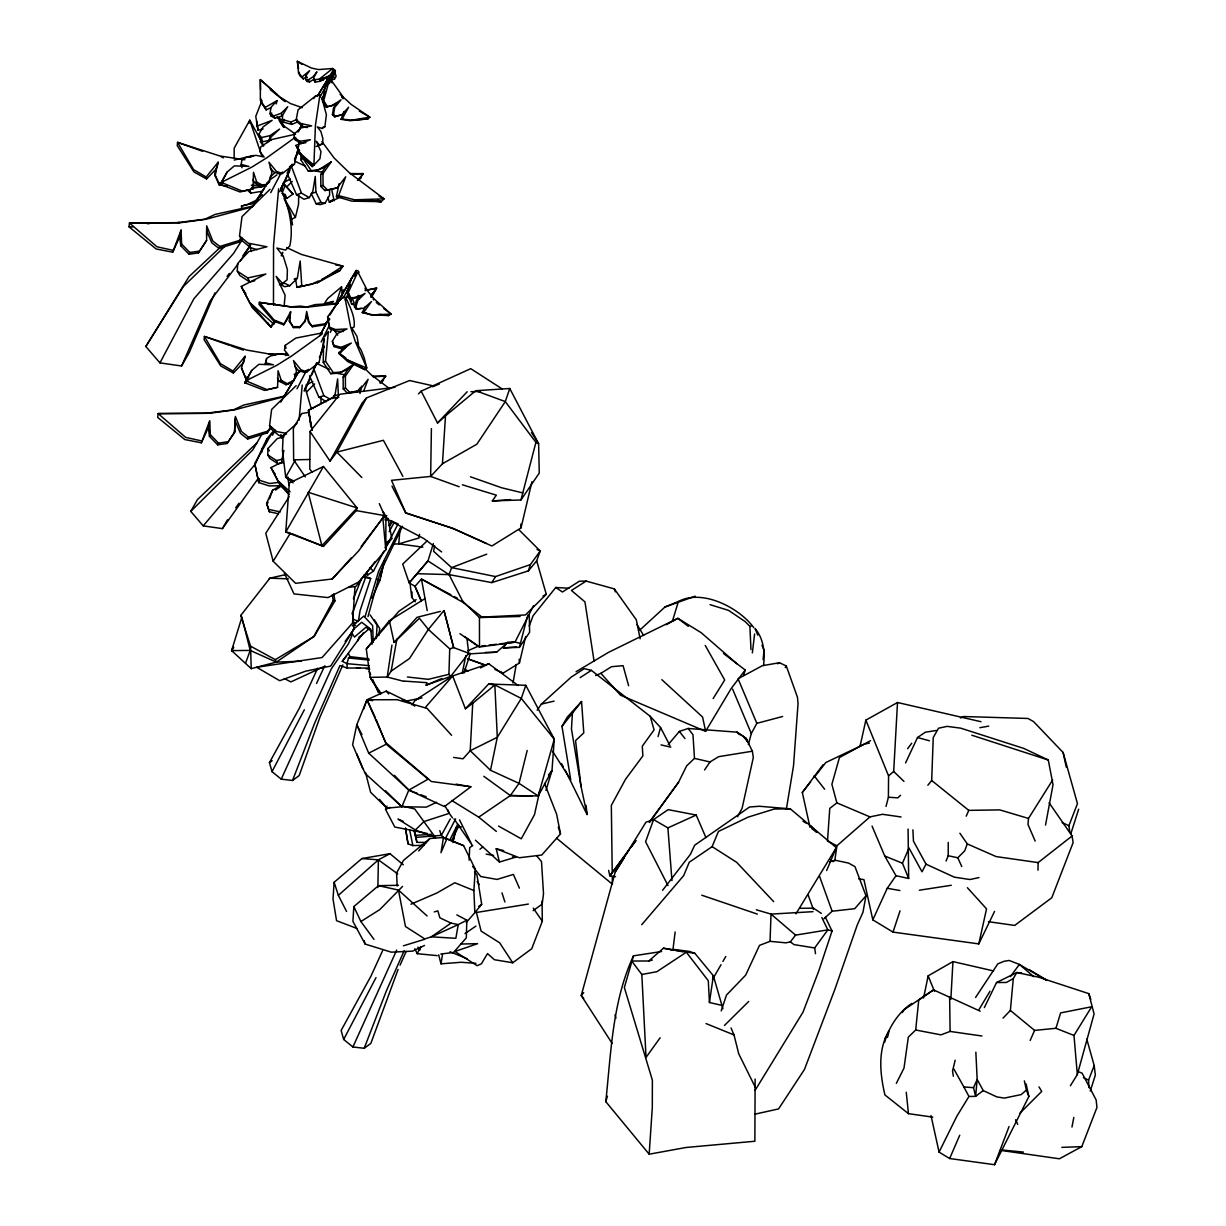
<?xml version="1.0" encoding="UTF-8"?>
<svg xmlns="http://www.w3.org/2000/svg" width="1226" height="1226" viewBox="0 0 1226 1226"><rect width="100%" height="100%" fill="white"/><g stroke="black" fill="none" stroke-linecap="round" stroke-linejoin="round"><path stroke-width="1.5" d="M234.166 158.353L234.181 148.162L249.797 120.179L263.774 145.695M278.287 513.74L269.352 511.778L266.624 503.181L272.616 490.216L282.011 484.822M281.903 191.471L281.903 185.724M269.352 511.778L266.624 503.181M284.371 573.14L293.995 593.905L328.016 597.598L358.666 582.028L385.792 549.815L385.929 518.108M946.074 861.05L948.204 855.733L948.25 842.415M180.774 245.752L181.632 244.051L181.065 230.09L179.686 236.97L180.774 245.752L189.003 254.257L198.413 252.878L206.612 240.388L206.673 225.845L212.772 240.909L219.776 246.487L239.392 240.449L241.277 237.507M209.401 422.403L208.359 427.567L209.447 436.349L217.692 444.854L227.086 443.475L234.457 432.655L235.361 416.442L241.461 431.506L248.449 437.084L268.065 431.031L270.915 426.617M395.048 387.278L339.909 394.236L310.055 431.521L309.795 469.206L312.155 472.133M886.03 806.432L888.406 797.237L888.559 775.889L865.862 720.122L897.509 702.513L980.984 721.716M872.069 826.109L884.758 856.024L895.991 875.732L908.665 878.475L908.083 829.037M298.684 195.057L298.546 204.328L295.42 217.416L290.593 219.669M320.997 403.139L321.074 397.561M431.399 428.625L430.648 476.439L459.183 486.753M755.124 1079.003L754.864 1141.253L686.1 1147.475L649.167 1154.202L605.782 1101.638C611.1 1052.398 612.31 1001.627 633.474 955.851L661.565 951.514M377.869 887.563L378.39 859.84L389.991 853.694L403.308 864.805M1037.978 870.199L1038.131 862.598L1072.091 835.979L1049.073 802.754M295.205 134.262L271.298 139.641L260.709 146.936L259.881 151.641L264.126 157.005L255.989 155.319L246.074 157.48L241.813 160.116L241.231 164.437L248.863 166.399L234.35 165.893L227.147 172.008L220.282 184.375L240.02 191.976L253.031 188.911L253.491 172.314L256.724 182.046L263.667 185.754L269.383 182.168L271.927 172.498L268.938 162.184L276.371 171.349L282.378 173.51L294.455 164.131L299.481 142.185M322.346 332.89L295.864 338.07L285.26 345.364L284.447 350.054L288.692 355.417L280.555 353.747L270.639 355.908L266.379 358.528L265.797 362.85L273.413 364.812L258.901 364.321L251.698 370.421L244.832 382.788L264.586 390.389L277.582 387.324L278.057 370.727L281.275 380.458L288.233 384.167L293.949 380.581L296.477 370.911L293.489 360.597L300.937 369.762L306.929 371.922L319.005 362.544L324.384 338.943M456.823 914.887L466.845 920.174L466.309 937.844L453.467 952.525L440.778 953.997M466.968 638.424L468.715 653.243L450.662 676.415L448.915 674.331L449.727 648.845L428.349 629.428L419.384 618.272L394.098 642.455L389.362 620.724L425.039 598.595M763.553 665.473C765.101 652.646 763.706 638.731 755.063 628.509L757.821 635.191M927.867 785.253L931.683 780.487L933.247 737.5L938.564 728.198L947.162 726.374L960.74 728.167L1023.863 748.442L1048.276 760.013L1053.027 784.717L1045.517 825.129M721.195 1010.944L726.497 995.037L745.653 975.16L759.492 945.384L770.035 941.338L771.031 914.106L756.304 909.784M329.717 319.342L324.691 324.783L312.308 326.76L308.6 322.515L306.837 315.021L305.029 321.488L299.42 327.618L293.535 327.603L289.382 321.457L290.623 311.711L283.696 324.783L273.796 321.197L259.054 304.477L259.36 302.362L291.098 306.837L300.385 306.102L306.73 306.99L315.327 304.569L338.391 303.251M254.855 280.723L249.752 281.995L239.79 275.421L237.308 271.145L237.614 263.544L248.755 251.575L266.977 246.763L248.219 243.177L239.514 236.02L242.012 216.604L270.072 189.294M283.39 462.57L278.087 463.888L269.797 458.417L267.728 454.861L267.973 448.532L277.26 438.571L284.003 436.793M297.136 423.108L283.114 435.644L282.47 450.693L285.719 477.159L293.106 482.86M339.158 183.624L336.414 196.574L338.621 195.624L345.717 176.789L337.104 187.93L324.89 190.536L320.844 186.398L320.737 174.552L322.974 173.617L331.127 161.97L325.472 166.705L316.599 170.613L308.354 171.211L300.845 159.778L301.09 154.093M363.601 391.293L368.122 379.309L359.494 390.45L357.318 391.508L347.295 393.04L343.234 388.903L343.142 377.056L345.38 376.121L353.517 364.49L347.862 369.21L338.989 373.133L330.759 373.715L323.235 362.298L323.679 337.932M469.114 860.162L469.696 847.564L472.792 845.633M884.605 1042.253C888.819 1027.419 898.505 1012.078 911.761 1003.481M545.968 790.418L551.991 770.51L554.275 739.186L521.28 698.437L494.86 684.936L472.73 703.264L470.217 750.726L463.045 758.802L453.62 757.423M376.336 638.501L377.056 625.137L370.129 614.916M888.559 775.889L893.693 771.445L897.509 702.513M950.855 999.359L952.939 961.598L993.581 970.946M398.465 885.295L378.512 885.662L353.824 906.581L352.919 921.37L365.118 944.066L391.247 952.158L412.687 951.131L424.518 945.445M466.248 922.519L474.845 912.68L473.895 890.536L475.244 869.035L463.612 845.633L443.444 837.511L429.943 838.492L403.477 860.407L396.565 872.989L397.163 886.015M572.496 712.045L571.454 728.964L581.017 786.494L587.055 814.539L565.171 770.081M353.517 364.49L341.472 372.014L333.273 372.627L325.518 361.226L328.384 331.51L324.614 336.644M531.931 481.787L521.035 527.885L491.871 545.984L454.034 528.835L405.729 512.882L391.492 480.331L430.648 476.439L442.448 463.765L445.498 415.859L475.765 390.711L509.771 388.504L538.612 443.751L539.256 473.067L520.943 499.963L492.316 500.944L496.361 495.166L462.355 484.791M354.927 587.515L352.567 623.007L322.101 657.534L258.471 667.005M358.038 299.113L358.283 295.527M389.991 853.694L361.9 858.552L334.131 882.291L333.012 898.995L336.552 920.695L357.103 928.511M649.167 1154.202L652.309 1107.4L652.385 1080.198L624.356 987.543L633.474 955.851M279.988 485.726L269.23 485.925L258.763 482.554L254.717 463.505L272.678 431.889M329.932 80.104L334.407 79.307L332.997 72.549L330.545 75.184L320.476 81.192L315.143 82.142L313.733 79.813L313.887 77.422L316.89 71.859L312.936 76.901L308.293 79.905L305.672 79.429L305.994 75.644L309.611 70.694L302.132 76.855L303.328 78.908L306.439 76.794M415.246 601.767L411.721 597.246L412.089 591.974M333.932 74.679L334.254 70.081L332.675 68.487L318.561 69.575L311.542 68.074L297.366 61.3L298.562 73.407L302.132 76.855M259.437 478.922L258.763 482.554L254.717 463.505M285.903 574.565L269.919 578.151L240.771 615.452L250.564 646.179L251.238 668.645L276.294 662.117L301.213 661.228M1052.674 779.966L1028.491 818.432L1028.001 824.5L1035.158 841.082M399.952 529.448L398.772 543.869L393.546 544.099M316.139 146.522L322.469 143.917L322.913 138.691L320.921 131.519L317.304 126.922L322.285 128.546L324.875 126.707L326.392 114.769L321.84 97.773M278.624 188.789L273.551 245.261L273.475 305.013M305.918 142.66L300.998 143.549L295.435 139.979L295.681 137.389M284.141 306.071L285.106 295.205L276.141 276.34L282.486 283.451L287.083 279.834L287.39 269.567L283.267 256.157L276.861 248.05L285.505 250.073L289.811 245.982C294.025 226.028 288.524 206.121 280.677 187.9M299.052 420.319L302.224 385.025M1003.052 1018.101L1010.377 1010.454L1013.289 978.609L1016.783 972.524L1021.595 972.908M294.102 137.557L294.455 133.695L301.136 127.872L311.68 125.864L301.014 123.55L296.186 119.673L298.087 109.804L315.649 95.919L319.986 94.586L315.434 125.282L313.917 165.112L312.247 166.521L301.719 156.499L296.002 145.404L310.408 139.703L299.91 141.266L294.102 137.557L295.435 139.979M258.763 482.554L259.13 478.799M261.644 452.547L261.996 448.793L266.885 438.969L271.513 433.299M315.143 82.142L315.373 79.782M763.108 659.603L764.059 650.224L761.974 645.213M298.102 121.726L291.849 124.408L283.482 122.156L282.225 119.428L282.685 115.06L287.742 106.708L281.214 113.267L273.888 115.903L270.042 113.65L270.977 107.275L276.999 100.716L276.233 103.919M896.329 1083.37L903.991 1068.137L908.328 1037.15L915.684 1030.009L918.749 999.926L933.553 989.888L980.202 1011.174M179.686 236.97L172.682 252.188L156.116 248.955L129.036 226.841L129.466 222.994L180.804 222.672L205.891 219.285L251.851 206.979M289.382 321.457L290.623 311.711M206.612 235.116L206.765 227.285M234.457 432.655L235.438 417.882M283.482 122.156L283.834 119.244M378.849 635.528L379.692 628.478L374.39 619.866M513.02 683.005L516.223 664.461M752.35 652.922L754.618 633.934M672.89 950.196L675.128 932.005M283.528 436.762L278.716 435.276L271.682 429.483L269.551 425.621L271.636 409.453L296.171 385.654M282.195 255.866L282.654 252.341L281.229 255.759M923.576 997.979L928.159 975.85L952.939 961.598M272.616 490.216L269.49 498.813M712.996 978.287L713.363 975.758L694.912 953.368L689.656 951.468L674.683 949.491L670.944 950.073M834.753 860.928L836.914 845.771L869.97 816.884L882.49 814.294L901.049 816.96M391.952 645.091L387.232 677.043L370.129 677.365L366.298 648.998L389.362 620.724M721.44 1005.289L709.44 1002.5L713.363 975.758L722.911 1008.768M305.029 321.488L306.699 311.45L308.845 321.534L312.308 326.76M475.949 963.33L461.221 962.272L440.992 963.82L442.494 954.502M289.734 285.75L284.846 283.344L279.896 284.309L284.754 286.731L289.734 285.75L297.305 278.348L300.186 261L301.78 286.317L296.937 287.359L295.466 278.379M344.108 111.443L341.027 119.336L342.146 119.029L348.582 107.214L342.039 114.585L334.529 116.761L332.43 114.677L333.579 107.735L337.334 102.693L331.388 105.819L326.147 106.968L322.515 101.084L325.273 86.755L327.388 82.632M786.387 809.007L793.513 765.898L798.049 703.54L797.452 697.257L786.31 666.009L779.475 662.714L762.296 665.718L738.067 678.76L756.84 723.34L751.308 733.546L748.35 744.596M335.633 116.47L333.533 114.401L334.729 107.413L341.043 99.796L332.675 105.421L326.147 106.968M281.214 113.267L282.44 115.765L274.946 118.309L271.115 116.072L271.666 112.93M403.829 681.334L387.232 677.043L391.171 671.082L396.856 639.19M829.879 861.725L835.197 860.223L848.622 863.104L854.951 866.629L866 895.762L862.951 912.313L857.204 925.109L834.814 989.52L804.455 1069.47L778.571 1108.917L754.664 1114.219M266.211 442.601L266.885 438.969M434.617 545.739L433.575 551.271L451.628 567.623L495.519 576.572L530.383 564.604L540.222 551.026L518.874 529.709M1071.968 1127.031L1073.807 1117.438M342.452 292.922L342.943 290.347L344.828 289.581M419.614 534.306L418.863 538.045L398.772 543.869L422.863 547.164M462.217 673.396L465.819 655.634M281.673 461.221L283.865 450.417M548.466 775.031L551.991 770.51L538.229 795.95L519.042 783.368L490.507 770.28L497.296 737.301L494.86 684.936L488.638 684.016L465.405 708.766L452.655 675.955L488.791 663.787L518.261 685.564M285.796 355.601L286.409 352.674M293.535 327.603L289.581 320.568M299.42 327.618L305.228 320.599M359.984 393.531L361.563 386.144M539.716 791L534.49 814.662L521.28 838.799L498.522 826.079M858.736 878.889L863.932 879.64L872.82 919.868L893.018 932.097L978.792 943.897L986.547 908.88L967.391 887.701M324.691 324.783L329.518 318.423M860.131 745.914L865.862 720.122M227.071 186.153L219.178 184.911L215.117 175.824L216.466 169.832M206.55 178.95L206.167 176.988L218.167 162.23L216.803 168.33L206.55 178.95L193.923 171.901L177.264 145.618L177.555 142.354L220.036 156.024L244.878 159.778M233.384 373.026L233.017 371.064L245.016 356.306L243.637 362.406L233.384 373.026L220.757 365.976L204.098 339.694L204.405 336.43L246.886 350.1L267.942 353.762L286.869 354.222M371.999 598.288L380.045 580.082L384.566 560.435M452.946 842.553L455.827 830.048M380.642 576.235L383.523 563.837M453.13 840.515L455.198 831.657M249.077 123.228L249.797 120.179L261.506 155.104M384.044 513.25L382.88 518.169L385.792 549.815M494.936 669.442L503.089 673.135L519.426 663.005L525.678 636.555M327.419 106.616L323.679 100.716L328.522 83.016L330.79 79.644L343.311 97.16L351.126 104.379L369.869 117.175L367.938 118.891L350.146 120.7L341.027 119.336M887.486 1037.411L889.141 1030.576C877.433 1049.885 880.023 1073.884 884.911 1094.925L908.466 1113.652L932.756 1117.131M336.246 302.975L341.548 286.807L327.664 298.546L324.461 303.481L333.411 301.443L328.369 303.512M955.177 1060.199L952.541 1070.957L953.338 1076.275M527.195 750.45L519.042 783.368L510.353 795.567L478.722 817.144L451.689 800.44M368.765 658.837L349.977 656.63L348.506 657.964L347.065 663.664L347.111 668.001L369.149 668.047M520.943 499.963L535.915 442.356L505.296 401.592L475.765 390.711M505.602 644.661L503.334 647.895L519.38 647.359L527.303 616.831M367.969 616.678L380.198 572.404L402.48 526.337M705.946 837.664L696.215 815.06L668.17 809.65L653.581 819.596L645.933 822.217L615.237 871.947L581.247 995.527L612.172 1043.433M420.687 946.717L417.254 953.69L414.802 948.709M658.055 736.611L660.553 727.524L650.255 716.352L591.361 670.346L584.25 668.645L571.285 677.043L541.386 704.076L537.157 710.237M1070.39 1085.746L1077.332 1074.589L1094.082 1013.948L1088.78 993.627L1038.575 977.183L1016.783 972.524L996.539 982.547L984.34 1007.619M494.063 684.629L488.638 684.016L525.785 685.303L554.275 739.186L538.229 795.95L510.353 795.567L483.841 776.319M365.21 616.218L378.573 571.316L401.025 526.536M356.306 510.614L357.088 507.947L323.465 466.493L289.336 483.013L285.765 531.992L323.511 546.367L356.306 510.614L384.581 515.61L361.226 546.398M215.117 175.824L214.673 173.908L218.167 162.23M241.507 367.984L246.028 378.987L241.507 367.984L245.016 356.306M605.782 1101.638L607.422 1096.197M672.522 620.831L678.392 601.491C702.283 588.587 739.232 607.744 753.714 627.589M365.455 306.5L362.222 312.461L363.632 312.553L371.432 301.565L364.091 308.109L356.214 309.136L354.452 306.852L356.521 300.125L360.842 295.589L351.188 298.378M420.763 946.855L419.706 950.288L417.897 947.131M743.554 675.495L745.224 670.024L723.463 653.443M1010.377 1010.454L1034.591 1030.407L1055.923 1028.292L1060.628 1012.921L1091.676 1006.745L1073.976 1035.449L1077.332 1074.589M251.238 668.645L231.591 650.608L241.859 617.337L240.771 615.452M433.345 543.547L427.997 560.91L409.162 582.886L415.001 586.304L421.208 600.311M357.624 309.243L355.862 306.96L357.961 300.186L365.087 293.366L356.26 298.025L349.441 298.577L346.82 292.432L351.464 278.608L354.13 274.808L358.084 272.463L367.647 291.006L374.267 299.052L391.048 314.086L388.811 315.45L370.942 314.898L362.222 312.461L366.022 312.891M1070.773 833.925L1078.665 809.191M1090.266 1091.033L1095.354 1075.095L1094.19 1065.563L1086.757 1039.02M417.714 573.722L449.053 574.611L491.81 582.611L528.375 570.872L530.383 564.604M463.872 673.181L470.416 653.305M893.018 932.097L900.037 910.841M352.23 613.858L365.915 576.634L370.696 578.549L360.03 610.824L358.329 621.505L353.195 619.13M450.662 676.415L426.158 685.165L426.985 682.683L404.258 681.089M825.359 917.232L832.04 931.009L818.845 970.762L803.03 1012.109L755.047 1090.435M509.771 388.504L505.296 401.592L476.822 444.241L442.448 463.765M525.785 685.303L521.28 698.437L497.296 737.301L470.217 750.726L490.507 770.28M264.893 364.474L266.686 359.356M363.662 709.103L366.972 699.77L386.221 691.112L411.859 703.647L414.71 706.161M528.375 570.872L536.682 560.864L540.222 551.026L537.019 549.447M245.552 663.128L250.227 650.424L241.859 617.337M536.682 560.864L546.29 594.288L525.464 614.962L482.017 617.107L463.382 602.579L449.053 574.611L451.628 567.623L486.753 554.152M959.897 833.251L967.283 843.917L964.693 850.875L957.797 857.786L948.204 855.733M172.682 252.188L181.065 230.09M284.217 396.596L234.58 409.882L209.477 413.269L158.154 413.591L157.71 417.438L184.789 439.552L201.355 442.785L209.738 420.687L210.32 434.648L209.447 436.349M529.203 626.011L533.141 615.667L555.776 587.469L569.002 588.25M930.994 1115.522L939.07 1152.118L949.644 1158.524L994.531 1164.7L1009.059 1126.51M351.065 298.654L348.291 292.462L357.624 272.524M542.045 901.003L542.321 921.232L531.732 948.725L512.713 962.778L494.4 959.713L487.473 953.567M317.641 668.247L299.297 708.306L269.444 762.664L272.019 771.644L281.244 779.154L292.539 780.472L314.745 722.942L339.954 665.565L347.111 668.001M382.589 950.748L370.957 976.126L341.119 1030.484L343.678 1039.464L352.919 1046.973L364.199 1048.291L386.42 990.761L404.151 950.809M1069.808 832.04L1068.903 825.726L1077.455 803.628L1063.111 752.488L1033.595 721.624L1027.986 718.467L963.636 716.52L960.372 717.992M1088.903 1087.6L1088.581 1080.091L1094.19 1065.563M1000.309 1150.325L1059.387 1158.785L1081.792 1146.632L1096.963 1107.43L1096.136 1099.937L1082.114 1073.194L1078.589 1071.739M261.981 100.471L255.774 116.332L257.996 130.278L263.1 128.929M363.662 632.601L342.253 661.335L347.065 663.664L369.256 665.672M353.425 598.778L361.532 578.503M357.532 641.106L359.417 636.417M330.79 79.644L332.001 82.755M451.582 735.278L427.062 708.398L397.163 699.709L366.972 699.77L356.766 724.75L352.613 744.734L362.743 768.671M398.098 969.429L370.834 1043.433L364.199 1048.291M641.719 924.726L683.679 875.609L689.273 862.23L712.122 846.645L718.436 831.473L748.136 817.114L774.234 809.037L790.326 808.838L836.301 847.641L826.661 870.521M365.486 772.518L370.62 792.287L386.895 808.164L401.883 806.739L408.825 790.096L428.165 779.154L386.19 744.213L376.259 719.662M446.632 839.35L440.992 852.714L443.444 837.511L463.612 845.633M282.547 191.823L285.198 185.586L283.007 183.118M207.025 231.637L211.822 242.794L218.948 248.418L219.776 246.487M235.699 422.234L240.511 433.391L247.621 439.015L248.449 437.084M218.948 248.418L238.595 242.288L239.392 240.449M247.621 439.015L267.268 432.885L268.065 431.031M908.665 878.475L902.459 863.242L909.002 847.994L922.013 871.809L926.028 864.161L913.447 841.143L912.91 829.849M214.933 292.907L189.156 352.705L181.601 365.992L159.947 362.881L145.833 346.498L189.019 276.616L220.481 247.146M949.644 1158.524L959.743 1135.215M266.624 505.388L268.05 502.108M254.548 465.834L261.996 448.793M181.601 365.992L210.06 301.06L238.043 263.988M304.814 390.665L310.178 378.436M311.711 374.941L313.243 371.447M314.776 367.953L317.074 362.712M319.373 357.471L323.971 346.989M966.226 816.164L968.77 810.371L999.772 809.896L1028.491 818.432M939.07 1152.118L956.816 1116.288L968.954 1096.473L975.62 1096.351L973.536 1087.677L977.183 1079.447L975.85 1052.199M1030.162 1040.46L1034.591 1030.407M304.063 391.017L316.354 363.34M320.951 352.965L324.032 346.038M342.851 664.921L319.986 717.057L299.175 775.598L292.539 780.472M400.059 965.168L406.143 951.514M198.413 252.878L206.612 240.388M227.086 443.475L235.285 430.985M281.214 189.647L289.811 170.521M294.501 160.1L299.19 149.664M189.003 254.257L189.8 252.51L199.194 251.131M217.692 444.854L218.473 443.107L227.867 441.728M281.244 779.154L331.372 668.798L348.552 643.619L351.739 636.095L351.464 632.524L354.483 637.045L365.961 627.237L371.938 631.528M427.184 833.419L394.787 827.029L385.531 809.375L387.018 806.08M352.919 1046.973L396.688 950.089M279.712 191.731L292.232 164.192M294.592 159.028L298.5 150.415M330.284 332.399L331.848 328.982M872.82 919.868L887.256 888.268L895.991 875.732M201.355 442.785L208.359 427.567M322.346 98.877L323.879 95.567M330.775 80.701L335.388 70.786L334.667 69.836L333.503 69.667L317.304 96.394M316.553 683.418L324.446 666.408M237.308 271.145L247.713 277.95L265.858 274.011L241.277 286.44L252.096 307.45L270.915 327.081L272.448 323.802M322.055 99.107L325.273 92.211M329.304 83.613L335.388 70.786M304.339 709.777L272.019 771.644M375.999 977.612L343.678 1039.464M905.554 762.94L917.508 737.531L925.339 732.213L936.465 730.451M333.763 593.798L334.913 600.939L314.346 636.233L276.294 662.117L250.227 650.424L231.591 650.608L233.231 647.159M345.747 299.496L348.23 294.363M451.873 840.224L459.091 825.282M345.303 300.109L348.552 293.397M978.792 943.897L994.562 911.393M321.135 341.993L329.503 325.013M649.504 822.462L678.53 782.295L686.667 765.852L694.468 758.388L692.981 734.696L688.123 728.474L679.357 731.416L668.231 744.58M450.249 839.136L457.788 824.133M994.531 1164.7L1028.875 1096.488L1026.085 1083.891M287.114 173.295L291.083 165.449L301.443 193.141L309.381 197.601L312.829 191.348L315.251 176.437L315.91 192.13L321.059 202.428L325.013 203.286L329.641 195.072L329.579 189.877M533.586 605.613L514.981 642.163L479.504 647.021L464.485 636.539M398.128 523.808L385.807 547.547M297.014 388.749L306.515 370.405M364.137 574.81L367.923 574.871L373.501 571.101L383.953 551.087M455.612 818.922L445.176 838.921L441.329 835.396L439.797 830.661M298.041 132.147L302.393 123.872M321.304 333.012L326.53 323.082M979.13 1009.366L989.98 991.236M298.362 131.305L301.902 124.608M319.879 335.495L327.817 320.446M159.947 362.881L193.892 298.746L233.507 253.476L242.564 239.223M270.731 192.651L281.26 172.743M272.524 435.215L275.176 430.249M319.848 97.39L333.779 71.399L333.058 70.449M343.234 298.025L350.391 284.677M354.85 276.34L356.643 273L355.601 271.62L356.245 270.486L357.931 270.731L358.973 272.111L358.329 273.245L356.643 273M745.224 670.024L731.11 688.644L705.594 731.355L620.555 695.219L600.863 673.335L595.591 675.526M737.592 816.731L742.082 808.363L753.3 757.561L752.381 751.201L746.113 738.282L736.887 732.152L688.123 728.474M393.929 522.904L389.194 531.686M332.185 594.84L333.273 600.479L313.779 636.631L275.298 659.649L250.564 646.179M450.279 818.953L441.329 835.396L416.104 837.373L414.434 830.63M433.697 385.991L409.591 380.535L366.482 397.944L336.859 452.103L330.009 461.083L310.055 431.521M332.644 398.557L335.219 393.853L337.64 378.957L338.315 394.634L333.641 396.105M390.021 525.724L391.845 522.414M329.947 315.036L337.395 302.699L343.28 296.922M330.009 461.083L362.053 403.216L366.482 397.944M223.025 182.276L220.282 184.375L227.147 172.008M247.575 380.688L244.832 382.788L251.698 370.421M334.407 79.307L336.123 76.257L334.254 70.081M295.236 460.148L285.719 477.159L294.332 481.19M388.949 525.693L391.63 520.927M795.95 913.83L836.301 847.641M271.069 140.101L262.425 141.756L259.835 138.507L258.855 134.278L262.992 126.983L272.141 120.317L257.077 126.094M552.528 751.17L570.734 779.859L561.983 726.359L567.148 717.256L581.553 701.533L583.791 732.903L575.546 740.627L581.017 786.494M258.334 478.278L222.412 528.621L203.24 525.877L190.75 511.365L197.447 499.61L256.709 443.046M222.412 528.621L227.438 519.793M333.472 397.255L308.431 410.281L312.048 430.157L308.431 410.281L333.472 397.255L337.181 397.914M712.459 979.513L721.026 964.709M722.926 961.429L725.777 956.495M250.533 245.185L240.281 261.031M250.533 245.047L242.978 255.636M262.441 433.406L252.801 449.896L190.75 511.365M335.755 305.397L355.601 271.62M336.981 303.236L356.245 270.486M486.891 954.548L481.481 963.728L477.144 965.705L454.969 951.483L477.604 943.668L460.639 944.051M267.345 142.568L270.195 137.756L279.574 129.098L269.889 135.672L261.46 137.557L258.855 134.278M280.769 402.082L299.052 371.325M323.465 466.493L285.765 531.992L290.424 533.065L273.168 561.247L295.619 583.331L332.231 578.994L358.682 550.857L384.581 515.61L379.309 503.656M283.834 396.672L297.428 373.853M320.737 174.552L325.472 166.705M343.142 377.056L347.862 369.21M270.517 178.306L252.541 206.872M346.1 298.209C350.054 307.266 355.402 316.906 354.099 327.066L351.831 327.986L356.996 336.368L358.498 344.644L356.383 342.529L361.118 350.054L364.245 357.961L366.758 368.03L364.796 369.593L347.816 361.639L339.357 353.962L346.314 346.636L341.472 348.782L334.162 346.621L333.564 345.18L332.384 341.242L336.951 333.702L347.081 328.936L335.434 329.533L329.15 327.02L327.618 316.86L340.644 298.577M317.565 95.827L329.518 76.211M263.851 188.988L252.387 206.075M265.827 185.739L267.804 182.505M975.59 997.428L997.826 963.851L1004.109 961.276L1009.136 960.448L1019.358 964.418L1046.606 980.386M491.81 582.611L495.519 576.572M713.149 698.559L724.704 680.001L705.226 645.443M145.833 346.498L183.379 286.516L224.818 246.319M352.414 612.264L353.962 629.168L330.698 666.07L305.581 671.189L279.712 680.706L256.617 667.25M615.237 871.947L624.157 857.924M296.002 145.404L300.431 153.71L312.247 166.521L313.887 163.932M289.152 496.729L265.766 533.31L273.168 561.247M902.229 1012.645L904.221 1009.596L933.553 989.888M283.696 324.783L289.597 315.818M519.38 647.359L529.632 632.279L529.28 615.85L527.762 615.069M704.552 769.959L710.007 761.959L718.666 756.672L752.381 751.201M884.789 1038.728L887.961 1034.085M275.881 321.243L270.915 327.081L249.69 302.516L241.277 286.44M785.222 667.588L786.31 666.009M238.595 242.288L241.798 237.752M267.268 432.885L271.544 426.832M411.921 704.919L415.2 700.276L452.655 675.955L425.238 707.617M810.003 827.274L802.31 792.471L822.952 764.855M231.591 650.608L233.783 647.497M375.141 561.569L355.892 586.411L348.353 587.423M385.133 547.7L391.784 538.459L387.983 518.322M345.119 641.443L353.962 629.168M660.14 1037.778L646.025 1057.41L641.826 974.471L631.727 961.031L648.753 961L652.355 960.019M235.714 507.763L239.009 503.196M815.52 953.69L814.662 947.959L827.841 929.875L821.834 917.523M1010.469 976.586L1019.358 964.418L1033.84 976.693M635.742 840.576L609.843 875.839L615.544 876.667M649.259 822.171L678.53 782.295M629.122 849.94L609.843 875.839L608.632 870.353M631.39 846.89L635.926 840.791M313.672 98.586L315.649 95.919M907.608 748.734L911.746 743.186M227.071 276.356L229.339 273.398M662.561 890.337L690.453 854.277L694.667 845.235L749.561 806.999L759.354 806.264L790.326 808.838M770.035 941.338L785.912 942.84L790.341 941.875L795.582 935.116L827.841 929.875L832.04 931.009M332.231 578.994L351.448 557.784M802.31 792.471L810.555 781.989M814.079 777.499L825.849 762.511L864.545 744.075L869.403 743.063M561.983 726.359L581.553 701.533M357.318 391.508L360.49 387.477M342.253 661.335L346.468 656.109M474.845 912.68L481.695 904.282L476.945 874.797L474.508 872.023M370.819 295.803L376.643 288.11L365.532 290.24M203.24 525.877L255.314 464.102M443.965 610.502L428.349 629.428L409.469 658.561L391.171 671.082M357.486 180.437L363.31 173.632L350.115 173.571M379.876 382.941L385.7 376.152L372.52 376.091M583.714 992.631L581.247 995.527L583.729 998.408M366.298 648.998L398.94 611.192L416.104 599.621M370.635 295.635L375.539 290.026L371.095 297.55L376.643 288.11L365.164 290.654M866 895.762L854.706 908.696L832.132 911.24L823.979 918.764M269.122 579.055L269.919 578.151L288.294 578.856M544.543 783.414L556.635 814.248L560.512 833.864L541.723 855.058L519.303 857.74L496.208 848.775L499.442 862.047L516.299 856.959L512.499 856.821M418.694 850.936L429.943 838.492M394.098 642.455L417.085 617.306L440.379 611.406M1019.833 1113.285L1041.732 1091.385L1038.989 1086.895M358.559 180.36L363.31 173.632L350.559 174.276M380.949 382.864L385.7 376.152L372.965 376.796M502.078 388.887L470.753 368.658L421.177 391.155L437.513 423.001L467.167 391.768M402.557 886.413L379.83 909.554L360.888 921.538L373.945 939.331M286.838 186.812L292.248 181.402M306.546 392.029L314.638 383.922M418.48 393.853L421.177 391.155M337.395 302.699L341.226 298.883M724.459 1025.457L748.703 1001.458M342.008 197.202L336.414 196.574L351.893 201.156L381.209 201.662L384.075 198.842L349.058 172.498L334.1 157.97L321.978 141.588M403.231 821.359L398.036 819.121L415.384 829.971L423.935 821.573L449.252 813.344L452.501 817.895M900.528 795.245L897.876 797.85L888.406 797.237M427.476 540.559L402.71 564.083L409.162 582.886L427.997 560.91L449.053 574.611M269.904 177.295L274.946 172.651M639.849 630.057L664.967 607.008L678.392 601.491M346.56 911.47L338.361 895.332L378.39 859.84L397.745 873.908M437.513 423.001L445.498 415.859M383.983 517.97L386.772 515.487M358.329 180.053L361.103 177.617L358.084 179.961M380.719 382.573L383.493 380.137L380.474 382.481M648.753 961L663.45 948.219L694.912 953.368M220.282 184.375L223.071 181.954M244.832 382.788L247.637 380.366M1024.354 1080.872L1026.392 1090.052L1021.135 1094.603L1004.431 1098.082L996.907 1096.933L983.252 1090.588L977.183 1079.447L975.62 1096.351L983.252 1090.588M468.531 653.948L496.591 652.201L507.212 643.022M360.858 635.85L369.455 628.494M353.119 629.612L361.701 622.272L370.819 629.275L372.045 644.248M263.789 184.85L260.969 187.134L251.744 187.363M294.868 375.508L300.768 371.08M479.933 849.235L482.768 847.028M869.97 816.884L836.868 802.877L829.772 808.409L827.489 841.082L836.914 845.771M332.399 199.915L329.365 202.259L327.817 197.325M385.838 543.072L391.784 538.459M345.717 357.869L339.357 353.962L338.851 352.582L351.31 343.065L341.058 347.356L333.564 345.18M270.21 167.839L273.643 171.855L279.804 174.077L282.562 172.008M289.459 166.828L294.455 164.131M305.749 371.447L308.508 369.378M465.405 708.766L472.73 703.264M456.011 784.134L470.861 786.785L444.425 806.585L408.825 790.096L368.719 753.178L356.766 724.75L361.961 734.619M259.391 196.957L262.364 194.75M269.444 762.664L272.141 760.687M313.733 79.813L319.327 79.123L332.675 68.487L332.89 71.2M533.157 910.642L542.214 904.083L543.516 893.693L541.494 861.587L536.743 855.84M294.485 137.894L266.916 157.725L251.79 167.134L221.308 182.398L242.503 191.21L253.031 188.911M322.116 334.1L291.466 356.138L276.356 365.547L245.859 380.811L267.053 389.638L277.582 387.324M478.676 906.443L481.695 904.282M282.823 194.888L286.746 198.459L292.999 194.045L283.635 183.548M466.845 920.174L458.248 924.603L451.015 923.101L431.383 936.833L426.142 938.488M270.839 179.149L276.999 174.858M275.498 490.063L280.202 486.783M464.991 933.584L475.949 926.09M301.78 286.317L317.488 282.67L342.974 266.134L301.289 254.395L286.761 247.575M580.097 677.641L591.361 670.346M640.125 638.807L636.325 619.85L614.333 588.894L586.151 581.093L571.439 590.472L584.955 601.874L594.043 661.013M252.908 179.502L254.211 182.475L261.383 186.291L264.249 184.498M277.459 377.914L278.762 380.903L285.934 384.703L290.225 382.006M331.127 161.97L319.082 169.494L308.354 171.211M600.863 673.335L611.513 666.699L623.069 665.657L628.616 685.702M305.672 79.429L306.898 81.498L309.504 81.958L314.3 79.046M576.067 671.725L608.464 652.385L677.84 618.318L688.322 626.348M332.491 200.451L329.365 202.259L341.472 196.589M270.992 107.689L266.149 109.865L265.107 107.459L276.999 100.716M666.178 624.754L677.84 618.318L701.149 632.662L736.979 663.818M1013.289 978.609L1006.316 982.455L996.539 982.547M870.475 740.688L839.442 757.545L831.887 784.333L836.868 802.877M317.488 282.67L339.832 270.609L342.974 266.134L335.709 264.939M542.965 596.081L546.29 594.288M250.334 157.143L253.384 155.503L234.151 160.054M368.719 753.178L386.19 744.213M283.65 182.49L290.47 178.996M306.04 385.01L312.86 381.516M777.376 663.787L779.475 662.714M288.631 493.235L278.026 480.975L271.023 467.596L282.961 461.558M283.114 435.644L286.516 433.927M415.2 700.276L420.288 697.763M480.5 667.894L488.791 663.787M318.454 280.969L311.879 284.156L296.937 287.359L302.086 285.336M321.748 279.375L339.832 270.609L332.966 273.291M436.579 802.264L426.311 807.137L401.883 806.739L365.133 773.468L356.689 753.714M300.845 159.778L303.113 158.706L310.868 170.107M323.235 362.298L325.518 361.226M325.181 666.009L290.869 681.917L284.386 678.56M325.304 77.468L320.231 79.797L330.545 75.184M667.955 885.509L645.596 841.726L653.581 819.596L667.894 827.872L696.215 815.06M330.759 373.715L333.273 372.627M467.658 650.837L477.849 646.409M410.925 904.221L436.793 893.034L454.8 882.751L473.895 890.536M320.844 186.398L323.036 185.463L322.974 173.617M324.89 190.536L337.104 187.93M343.234 388.903L345.441 387.968L345.38 376.121M347.295 393.04L359.494 390.45M385.531 809.375L390.22 807.367M426.158 685.165L441.804 678.499M282.225 119.428L290.884 122.002L296.999 119.428M432.594 386.757L439.46 383.953M279.375 284.647L282.486 283.451M258.517 199.164L249.016 203.761L254.058 203.056M981.919 1036.001L950.104 1031.434L940.97 1034.851L915.684 1030.009M664.967 607.008L695.249 596.188M351.433 300.753L347.939 294.93L351.555 303.849L354.145 302.975L352.092 297.412M319.189 144.99L322.469 143.917M322.515 101.084L323.679 100.716M294.148 374.344L297.688 373.225M322.392 127.489L324.875 126.707M449.727 648.845L453.651 647.604L468.715 653.243M287.834 174.95L296.508 194.689L301.443 193.141M309.504 375.815L318.913 397.193L323.833 395.661L330.192 399.216M315.91 192.13L311.235 193.585L316.109 203.792L320.032 204.65L325.013 203.286M403.415 945.813L425.131 939.131L405.469 926.519L398.465 890.076L378.512 885.662M309.381 197.601L303.941 199.225L296.508 194.689M241.783 209.018L241.461 206.06L256.035 202.229M434.265 911.914L437.835 910.872L439.904 917.845L451.015 923.101M334.529 116.761L340.92 114.968M316.783 363.172L319.005 362.544M316.109 203.792L321.059 202.428M756.84 723.34L782.632 716.49M332.43 114.677L333.533 114.401M294.179 279.145L297.305 278.348M255.452 202.627L241.461 206.06M448.915 674.331L428.303 679.327L407.43 676.997M267.115 182.689L269.383 182.168M261.383 186.291L263.667 185.754M291.665 381.117L293.949 380.581M285.934 384.703L288.233 384.167M541.386 704.076L554.106 701.134M279.804 174.077L282.378 173.51M306.929 371.922L304.37 372.489L298.194 370.283L294.761 366.252M267.728 454.861L276.386 460.516L283.099 459.076M979.007 877.586L969.904 879.517L954.334 877.172L926.028 864.161M405.377 701.287L421.989 697.885M355.571 625.291L352.383 625.888L363.785 616.111L372.627 625.551L373.256 642.363M641.826 974.471L656.814 971.712L686.345 952.234L708.291 980.723L709.44 1002.5M253.46 205.968L215.102 214.427L204.88 219.193L177.463 222.642L179.87 222.672L129.466 222.994L156.974 246.794L173.433 250.411M283.804 396.259L243.79 405.024L233.568 409.79L206.137 413.239L208.558 413.269L158.154 413.591L185.647 437.391L202.106 441.008M482.017 617.107L479.443 617.567L462.386 600.893M979.865 727.692L988.708 726.129M528.36 904.068L476.424 912.481L481.098 931.101L499.656 942.809L512.713 962.778M254.211 182.475L256.724 182.046M265.843 186.153L251.269 188.406M278.762 380.903L281.275 380.458M308.768 412.35L301.719 413.545L293.336 428.472L293.642 459.857L305.274 476.837M247.07 189.739L250.824 193.141L261.812 191.302M342.146 119.029L351.525 120.209L369.869 117.175L359.31 111.122M147.457 223.806L152.974 222.902M384.887 519.839L388.581 519.242M356.214 309.136L361.057 308.37M312.492 325.718L324.905 323.787M919.377 890.214L951.284 885.279M710.023 604.648L728.535 610.379L744.994 621.459L749.898 626.333L751.124 626.149M278.9 482.37L269.521 483.519L258.931 480.086M391.983 486.155L405.729 512.882M337.456 303.68L306.852 307.236L291.175 307.006L259.36 302.362L274.042 320.017L283.896 323.817M481.557 645.979L485.281 645.55M488.99 645.137L496.407 644.278M500.131 643.865L514.981 642.163L507.472 642.179M456.164 827.519L461.497 826.906M333.089 397.914L338.774 397.377M351.525 120.209L367.938 118.891L360.766 118.999M492.316 500.944L510.552 499.626M503.334 647.895L516.621 646.945M414.955 835.412L431.46 834.308M813.022 911.669L771.031 914.106L795.582 935.116M363.632 312.553L372.673 314.867L391.048 314.086L383.646 308.354M1061.839 1147.367L1081.792 1146.632M338.621 195.624L354.544 199.823L384.075 198.842L379.033 196.16M363.111 577.17L370.696 578.549M520.115 616.463L479.443 617.567L479.504 647.021L459.949 633.735M405.454 828.209L408.043 843.871L412.855 845.588L423.813 845.296M278.593 381.439L282.286 381.347M293.642 459.857L309.887 459.489M485.45 652.447L496.591 652.201M470.968 391.692L480.485 391.477M586.151 581.093L579.362 581.216L562.412 592.005L555.776 587.469M268.249 304.339L275.605 304.217M251.33 185.279L260.663 185.141M800.302 908.297L813.451 908.144L821.359 913.401M293.734 326.668L299.619 326.683M414.219 831.397L416.886 842.339L426.357 842.492M346.82 292.432L348.291 292.462M510.353 795.567L532.007 796.088M129.036 226.841L132.822 226.948M372.673 314.867L388.811 315.45L379.324 314.377M343.479 331.449L335.878 331.066L329.717 328.614L329.15 327.02M354.544 199.823L381.209 201.662L377.715 200.099M953.92 1069.087L963.866 1086.941L973.536 1087.677M361.9 858.552L378.39 859.84M354.452 306.852L355.862 306.96M417.254 953.69L437.253 955.636M1001.335 1149.911L1023.434 1152.088M348.506 657.964L369.287 660.094M356.505 667.664L360.306 668.078M366.007 668.722L369.808 669.135M370.007 200.39L381.209 201.662M268.709 354.115L275.053 354.881M470.861 786.785L431.337 781.514L385.669 742.558L366.972 699.77L372.566 700.69M333.779 71.399L334.943 71.568M1038.131 862.598L996.14 856.591L967.283 843.917M988.432 921.676L1014.699 925.431L1051.785 897.754L1073.118 842.645L1072.091 835.979M214.673 173.908L218.795 182.981L221.952 183.471M245.644 377.056L248.801 377.547M814.662 947.959L794.019 944.602L790.341 941.875M486.155 854.139L493.603 855.38M315.067 170.92L322.239 172.207M337.456 373.44L344.629 374.712M321.473 79.629L323.403 79.966L323.25 77.866M887.256 888.268L899.884 890.536M663.45 948.219L682.974 951.805M285.489 433.238L276.815 431.583L269.551 425.621M269.352 509.541L280.279 511.916M660.998 744.887L670.806 747.155M694.468 758.388L710.007 761.959M401.959 805.972L414.725 808.961L435.445 837.557L415.384 829.971M522.751 492.898L501.603 487.764L470.416 476.776M513.617 641.75L520.391 643.389M496.208 848.775L503.625 850.614M402.281 699.801L407.737 701.211M917.508 737.531L929.477 740.78M376.673 579.147L380.045 580.082M333.273 600.479L334.913 600.939M257.108 249.66L250.518 247.621L242.074 240.648L239.514 236.02M307.144 127.627L302.24 126.063L297.566 122.293L296.186 119.673M971.789 735.202L1048.276 760.013M405.5 512.912L451.597 527.931L486.4 543.47M468.47 659.098L485.649 665.304M467.443 658.76L485.144 665.013M281.888 193.386L285.244 194.49L286.746 198.459M231.208 345.947L243.407 350.115M701.747 895.195L757.346 914.106M467.045 958.701L450.034 951.774M302.194 107.689L290.485 103.551L280.202 97.237L260.341 79.629L260.571 89.835M202.612 151.288L177.555 142.354L193.57 169.586L206.167 176.988M229.461 345.364L204.405 336.43L220.419 363.647L233.017 371.064M417.484 793.437L408.825 790.096L394.328 775.292M420.947 794.77L426.158 796.777M1055.923 1028.292L1073.976 1035.449M292.156 533.77L323.511 546.367M706.038 1023.572L734.006 1034.928L738.742 1053.839L755.768 1088.213M884.758 856.024L902.459 863.242M338.851 352.582L347.341 359.877L366.758 368.03L355.264 341.395L350.713 327.373L344.598 296.11M325.411 78.127L328.43 79.445M390.542 520.544L397.423 523.671M365.256 289.551L366.835 290.286L364.996 288.141M501.005 672.17L503.089 673.135M1062.237 822.6L1068.903 825.726M1083.493 1077.7L1088.581 1080.091M295.236 161.342L305.151 166.138M317.641 363.861L329.196 369.44M352.628 621.659L355.693 623.191M351.555 303.849L354.038 305.136M535.915 442.356L538.612 443.751L531.517 432.548M296.707 152.438L300.707 154.568M450.938 594.779L421.468 579.07L415.001 586.304L421.254 601.445M454.202 596.526L457.482 598.273M220.925 156.56L223.239 157.847M347.341 359.877L364.796 369.593L358.436 365.685M463.382 602.579L421.468 579.07L427.215 610.655M1029.058 969.536L1046.652 980.095M318.913 397.193L326.331 401.745M802.923 821.19L806.049 823.106M712.122 846.645L736.627 862.292L773.683 901.646M301.887 64.273L297.366 61.3L298.562 68.779M295.589 134.216L283.896 125.941L276.999 116.776M270.18 89.59L285.198 101.651M389.73 388.765L371.447 375.018L364.658 368.413M812.102 828.776L816.669 832.224L810.738 825.972L812.685 828.776M441.621 551.945L423.874 538.582L387.83 519.563L382.895 511.441M464.976 668.998L467.934 671.204M830.217 859.564L833.052 861.74M931.683 780.487L968.77 810.371M478.722 817.144L496.377 831.443M556.619 838.247L612.387 884.207L612.295 876.697M300.431 153.71L313.917 165.112L319.925 158.767L320.967 151.58L316.277 141.297L319.725 145.419M376.29 302.424L379.202 304.922M282.179 98.984L284.769 101.222M499.442 862.047L475.427 840.208M277.382 94.724L260.341 79.629L260.356 100.134L265.107 107.459M249.69 302.516L273.904 324.124L273.812 320.308M278.026 480.975L290.118 491.764M739.63 734.619L736.887 732.152L743.186 736.198L747.829 742.036L746.113 738.282M398.465 890.076L427.092 915.96M303.328 78.908L299.849 75.751L299.205 72.273M661.841 679.694L702.575 717.041L705.64 731.278M369.654 567.577L373.501 571.101M340.108 94.325L342.667 96.731L341.594 96.609L343.05 98.754M893.693 771.445L903.96 781.406M385.5 790.739L401.883 806.739M323.036 185.463L327.112 189.586M345.441 387.968L349.502 392.105M361.823 477.496L336.859 452.103L383.416 440.303L402.879 476.347M210.32 434.648L218.473 443.107M181.632 244.051L189.8 252.51M289.167 494.614L280.018 485.082L271.023 467.596M292.999 194.045L285.198 185.586M386.221 691.112L388.657 693.931M379.539 799.367L386.895 808.164M472.562 866.338L480.761 876.529L497.066 879.425L513.388 874.414L519.395 888.13M297.228 147.718L299.542 150.614M306.469 159.288L312.247 166.521M814.125 775.751L824.638 789.222M679.357 731.416L684.966 738.588M243.545 290.531L245.828 293.581M267.498 322.515L270.915 327.081M272.908 470.999L275.191 474.033M477.144 881.601L479.335 884.559M333.365 329.196L337.763 335.158M371.049 678.989L381.163 693.564M533.249 908.114L542.321 921.232M260.157 141.404L263.284 145.94M454.034 818.876L472.148 845.204L459.52 819.872M266.149 109.865L261.429 102.892L261.184 99.168M284.003 127.458L279.313 120.485L283.344 126.845M550.137 732.75L554.275 739.186M305.994 75.644L307.374 77.805M370.129 677.365L380.474 694.192M636.953 624.448L643.65 635.497M349.885 298.24L351.555 300.998M295.42 217.416L284.003 198.214L290.731 213.952L292.539 224.925M308.293 79.905L309.504 81.958M267.973 448.532L269.352 450.892M444.793 805.543L449.252 813.344L447.873 809.834M561.462 763.553L563.316 766.817M319.327 79.123L320.476 81.192M669.932 745.561L660.553 727.524M963.866 1086.941L968.954 1096.473M279.267 117.328L284.233 127.029M348.337 653.443L349.977 656.63M247.713 277.95L249.752 281.995M276.386 460.516L278.087 463.888M299.91 141.266L300.998 143.549M353.824 906.581L360.888 921.538M366.972 699.77L375.478 717.992M957.797 857.786L961.751 866.491M1015.618 1119.752L1017.733 1124.395M273.888 115.903L274.946 118.309M270.042 113.65L271.115 116.072M369.241 671.342L370.65 674.622M372.765 679.541L378.39 692.659M731.048 1027.955L734.006 1034.928M732.596 689.104L751.308 733.546M332.384 341.242L334.162 346.621M275.298 659.649L276.294 662.117M928.159 975.85L934.473 991.374M290.884 122.002L291.849 124.408M323.833 395.661L313.488 367.969M1026.392 1090.052L1028.875 1096.488M1088.78 993.627L1090.833 999.267M819.504 876.222L832.132 911.24M808.225 895.195L813.39 909.477M558.29 827.167L560.512 833.864M327.618 316.86L329.717 328.614M614.333 588.894L615.299 591.821M501.97 892.88L504.928 901.984M334.131 882.291L338.361 895.332M366.911 571.684L367.923 574.871M249.889 190.168L250.824 193.141M280.877 434.617L281.98 438.249M305.243 387.968L311.45 409.377M249.215 244.158L251.376 251.483M341.058 347.356L341.472 348.782M650.255 716.352L654.056 729.899L642.301 746.19L642.868 755.921L625.567 779.215L611.33 805.39L612.234 872.943M364.168 940.557L365.118 944.066M269.889 135.672L270.67 138.63M444.425 612.264L453.651 647.604L444.103 610.778M438.678 954.839L440.992 963.82M285.26 345.364L285.995 348.276M241.231 164.437L242.012 167.763M261.46 137.557L262.425 141.756M1066.268 767.185L1063.111 752.488M331.817 190.168L334.177 200.849M615.1 1014.668L615.881 1018.285M409.622 829.741L412.855 845.588M218.795 182.981L219.178 184.911M405.515 828.24L408.043 843.871M416.104 837.373L416.886 842.339M256.709 121.083L257.996 130.278M287.788 476.883L288.984 485.45M310.73 425.667L309.075 412.212M409.745 580.986L411.721 597.246M586.074 805.329L587.055 814.539M906.244 1092.243L908.466 1113.652M341.548 286.807L342.437 295.65M667.894 827.872L671.955 880.559M520.774 524.084L521.035 527.885M519.165 659.266L519.426 663.005M358.528 295.527L358.774 299.129M749.898 626.333L750.971 649.596M373.348 298.592L373.394 299.926M949.629 996.861L950.104 1031.434M458.248 924.603L455.857 938.304L431.383 936.833L458.248 924.603M357.088 507.947L321.886 545.677L308.17 492.254L357.088 507.947"/></g></svg>
